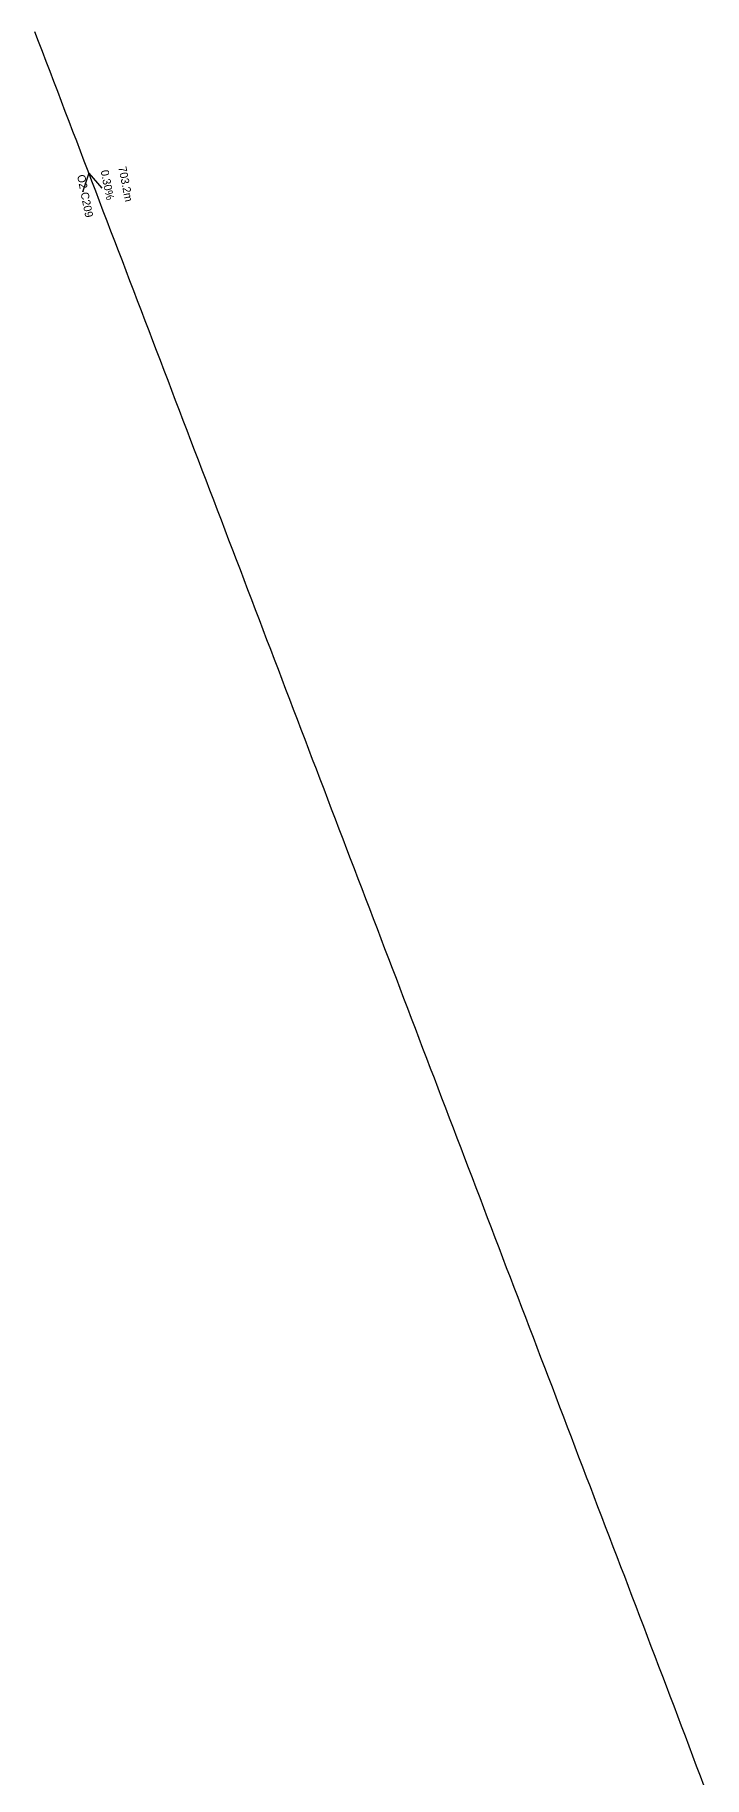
# Model space of a CAD drawing. Header units: metres. Extents: x 607160 to 610559, y 2613470 to 2618337.
# Drawn here: x 608263.8 to 608389.2, y 2617324.3 to 2617650.9 of the extents above; entities that cross this region are included whole.
import ezdxf

# ---------------------------------------------------------------- set-up
doc = ezdxf.new("R2010")
doc.units = ezdxf.units.M
doc.layers.add('SW-DRAIN-LABELS', color=3, linetype='Continuous')
doc.layers.add('SW-DRAIN-SUB-02', color=2, linetype='Continuous')

msp = doc.modelspace()

# ---------------------------------------------------------------- linework, layer by layer
at = {"layer": 'SW-DRAIN-SUB-02'}
for q in [(608272.71, 2617621.44), (608276.38, 2617622.17)]:
    msp.add_line((608273.92, 2617624.99), q, dxfattribs=at)
msp.add_lwpolyline([(608389.2, 2617322.59), (608388.49, 2617324.47), (608387.79, 2617326.34), (608387.09, 2617328.21), (608386.38, 2617330.08), (608385.68, 2617331.95), (608384.98, 2617333.83), (608384.27, 2617335.7), (608383.57, 2617337.57), (608382.86, 2617339.44), (608382.15, 2617341.31), (608381.43, 2617343.18), (608380.72, 2617345.05), (608380.01, 2617346.92), (608379.3, 2617348.78), (608378.58, 2617350.65), (608377.87, 2617352.52), (608377.16, 2617354.39), (608376.44, 2617356.26), (608375.73, 2617358.13), (608375.02, 2617360), (608374.31, 2617361.87), (608373.59, 2617363.73), (608372.88, 2617365.6), (608372.17, 2617367.47), (608371.45, 2617369.34), (608370.74, 2617371.21), (608370.03, 2617373.08), (608369.31, 2617374.95), (608368.6, 2617376.81), (608367.89, 2617378.68), (608367.18, 2617380.55), (608366.46, 2617382.42), (608365.75, 2617384.29), (608365.04, 2617386.16), (608364.32, 2617388.03), (608363.61, 2617389.89), (608362.9, 2617391.76), (608362.19, 2617393.63), (608361.47, 2617395.5), (608360.76, 2617397.37), (608360.05, 2617399.24), (608359.33, 2617401.11), (608358.62, 2617402.97), (608357.91, 2617404.84), (608357.2, 2617406.71), (608356.48, 2617408.58), (608355.77, 2617410.45), (608355.06, 2617412.32), (608354.34, 2617414.19), (608353.63, 2617416.06), (608352.92, 2617417.92), (608352.2, 2617419.79), (608351.49, 2617421.66), (608350.78, 2617423.53), (608350.07, 2617425.4), (608349.35, 2617427.27), (608348.64, 2617429.14), (608347.93, 2617431), (608347.21, 2617432.87), (608346.5, 2617434.74), (608345.79, 2617436.61), (608345.08, 2617438.48), (608344.36, 2617440.35), (608343.65, 2617442.22), (608342.94, 2617444.08), (608342.22, 2617445.95), (608341.51, 2617447.82), (608340.8, 2617449.69), (608340.08, 2617451.56), (608339.37, 2617453.43), (608338.66, 2617455.3), (608337.95, 2617457.16), (608337.23, 2617459.03), (608336.52, 2617460.9), (608335.81, 2617462.77), (608335.09, 2617464.64), (608334.38, 2617466.51), (608333.67, 2617468.38), (608332.96, 2617470.25), (608332.24, 2617472.11), (608331.53, 2617473.98), (608330.82, 2617475.85), (608330.1, 2617477.72), (608329.39, 2617479.59), (608328.68, 2617481.46), (608327.97, 2617483.33), (608327.25, 2617485.19), (608326.54, 2617487.06), (608325.83, 2617488.93), (608325.11, 2617490.8), (608324.4, 2617492.67), (608323.69, 2617494.54), (608322.97, 2617496.41), (608322.26, 2617498.27), (608321.55, 2617500.14), (608320.84, 2617502.01), (608320.12, 2617503.88), (608319.41, 2617505.75), (608318.7, 2617507.62), (608317.98, 2617509.49), (608317.27, 2617511.35), (608316.56, 2617513.22), (608315.85, 2617515.09), (608315.13, 2617516.96), (608314.42, 2617518.83), (608313.71, 2617520.7), (608312.99, 2617522.57), (608312.28, 2617524.44), (608311.57, 2617526.3), (608310.85, 2617528.17), (608310.14, 2617530.04), (608309.43, 2617531.91), (608308.72, 2617533.78), (608308, 2617535.65), (608307.29, 2617537.52), (608306.58, 2617539.38), (608305.86, 2617541.25), (608305.15, 2617543.12), (608304.44, 2617544.99), (608303.73, 2617546.86), (608303.01, 2617548.73), (608302.3, 2617550.6), (608301.59, 2617552.46), (608300.87, 2617554.33), (608300.16, 2617556.2), (608299.45, 2617558.07), (608298.74, 2617559.94), (608298.02, 2617561.81), (608297.31, 2617563.68), (608296.6, 2617565.54), (608295.88, 2617567.41), (608295.17, 2617569.28), (608294.46, 2617571.15), (608293.74, 2617573.02), (608293.03, 2617574.89), (608292.32, 2617576.76), (608291.61, 2617578.63), (608290.89, 2617580.49), (608290.18, 2617582.36), (608289.47, 2617584.23), (608288.75, 2617586.1), (608288.04, 2617587.97), (608287.33, 2617589.84), (608286.62, 2617591.71), (608285.9, 2617593.57), (608285.19, 2617595.44), (608284.48, 2617597.31), (608283.76, 2617599.18), (608283.05, 2617601.05), (608282.34, 2617602.92), (608281.62, 2617604.79), (608280.91, 2617606.65), (608280.2, 2617608.52), (608279.49, 2617610.39), (608278.77, 2617612.26), (608278.06, 2617614.13), (608277.35, 2617616), (608276.63, 2617617.87), (608275.92, 2617619.73), (608275.21, 2617621.6), (608274.5, 2617623.47), (608273.78, 2617625.34), (608273.07, 2617627.21), (608272.36, 2617629.08), (608271.64, 2617630.95), (608270.93, 2617632.81), (608270.22, 2617634.68), (608269.51, 2617636.55), (608268.79, 2617638.42), (608268.08, 2617640.29), (608267.37, 2617642.16), (608266.65, 2617644.03), (608265.94, 2617645.9), (608265.23, 2617647.76), (608264.51, 2617649.63), (608263.8, 2617651.5)], dxfattribs=at)

# ---------------------------------------------------------------- texts
at = {"layer": 'SW-DRAIN-LABELS', "color": 2}
for s, p in [('703.2m', (608279.44, 2617626.08)), ('0.30%', (608276.12, 2617625.42))]:
    msp.add_text(s, height=1.5, rotation=-78.8423, dxfattribs=at).set_placement(p)
at = {"layer": 'SW-DRAIN-LABELS', "color": 3}
msp.add_text('O2-C209', height=1.5, rotation=-78.8423, dxfattribs=at).set_placement((608271.71, 2617624.55))

doc.saveas('drawing.dxf')
